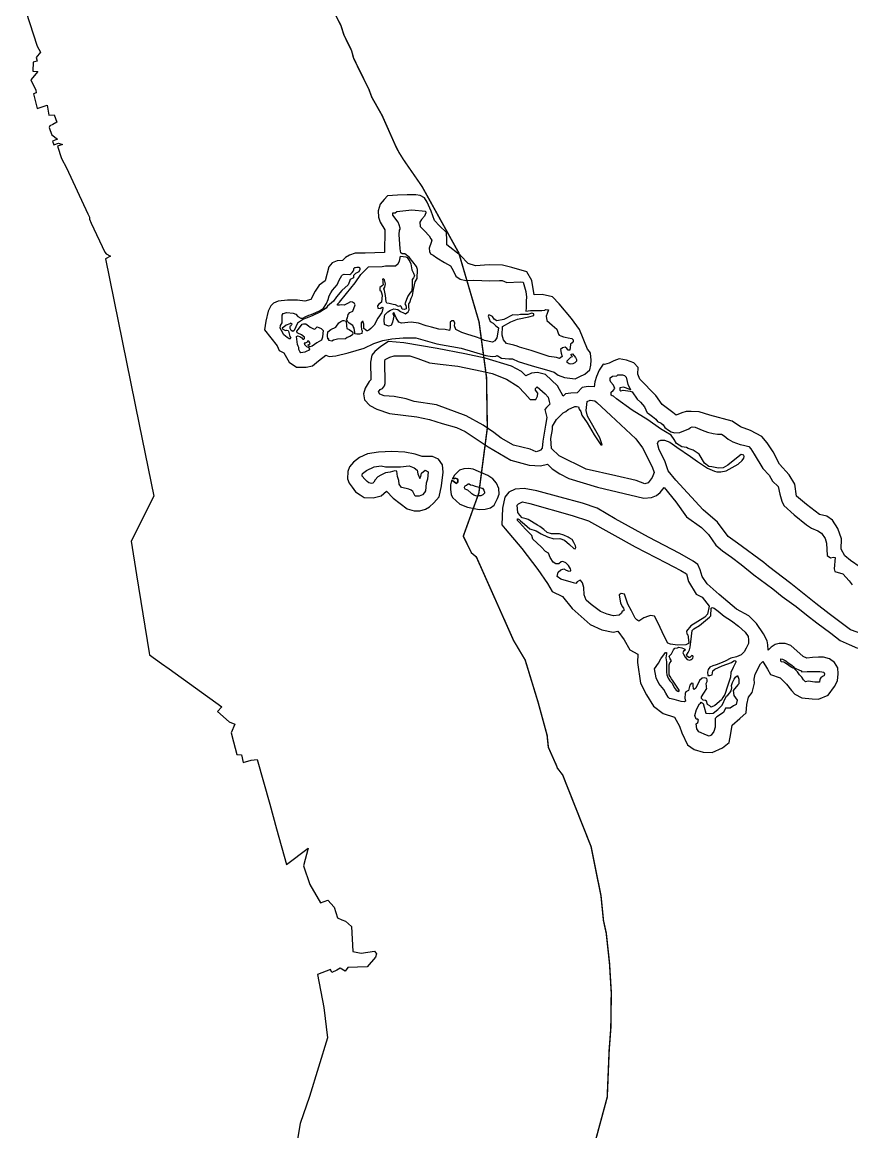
# Model space of a CAD drawing. Header units: metres. Extents: x 255476 to 378809, y 1739479 to 2227865.
# Drawn here: x 297004 to 299895, y 1971325 to 1975191 of the extents above; entities that cross this region are included whole.
import ezdxf

# ---------------------------------------------------------------- set-up
doc = ezdxf.new("R2010")
doc.units = ezdxf.units.M
doc.header["$MEASUREMENT"] = 0
for name, color, linetype in [('COASTLINE', 5, 'Continuous'), ('DISTRICT BOUNDRY', 86, 'Continuous'), ('MANGROOVE BUFFER ZONE', 120, 'Continuous')]:
    doc.layers.add(name, color=color, linetype=linetype)

msp = doc.modelspace()

# ---------------------------------------------------------------- linework, layer by layer
at = {"layer": 'COASTLINE', "color": 1, "flags": 128}
msp.add_lwpolyline([(298095.4, 1975217.3, 5, 5, 0), (298115.1, 1975178.4, 5, 5, 0), (298125.1, 1975146.5, 5, 5, 0), (298151.9, 1975091.8, 5, 5, 0), (298159, 1975065.1, 5, 5, 0), (298167.4, 1975048.1, 5, 5, 0), (298178, 1975026, 5, 5, 0), (298211.9, 1974957.7, 5, 5, 0), (298222.4, 1974929.4, 5, 5, 0), (298258.4, 1974865.7, 5, 5, 0), (298299.5, 1974773.1, 5, 5, 0), (298305.9, 1974758.6, 5, 5, 0), (298317, 1974737.2, 5, 5, 0), (298333.3, 1974711.2, 5, 5, 0), (298397.6, 1974618.2, 5, 5, 0), (298525.4, 1974387.3, 5, 5, 0), (298596, 1974146.9, 5, 5, 0), (298622.1, 1973953.5, 5, 5, 0), (298624.9, 1973777, 5, 5, 0), (298595.4, 1973550.7, 5, 5, 0), (298541.1, 1973400.1, 5, 5, 0), (298569.9, 1973341.7, 5, 5, 0), (298586.8, 1973327.7, 5, 5, 0), (298682, 1973114.1, 5, 5, 0), (298686.4, 1973105.2, 5, 5, 0), (298686.8, 1973103.3, 5, 5, 0), (298716.5, 1973036.6, 5, 5, 0), (298756.8, 1972968.9, 5, 5, 0), (298801.5, 1972822.8, 5, 5, 0), (298833.3, 1972706.3, 5, 5, 0), (298837.6, 1972664.7, 5, 5, 0), (298866.6, 1972599.6, 5, 5, 0), (298868.8, 1972592.6, 5, 5, 0), (298887.5, 1972568.3, 5, 5, 0), (298986.4, 1972318.9, 5, 5, 0), (299021.1, 1972146.9, 5, 5, 0), (299029.2, 1972066.2, 5, 5, 0), (299029.7, 1972061.1, 5, 5, 0), (299039.4, 1972017, 5, 5, 0), (299050.7, 1971912.6, 5, 5, 0), (299056.9, 1971810.8, 5, 5, 0), (299055.3, 1971686.1, 5, 5, 0), (299049.6, 1971610.7, 5, 5, 0), (299042.8, 1971445.8, 5, 5, 0), (299003.8, 1971301.7, 5, 5, 0)], format="xyseb", dxfattribs=at)
at = {"layer": 'DISTRICT BOUNDRY'}
msp.add_polyline3d([(297003.9, 1975269.6, 0), (297056.6, 1975107.5, 0), (297068.1, 1975086.3, 0), (297052.5, 1975067.7, 0), (297056.6, 1975054.6, 0), (297042.1, 1975052, 0), (297040.9, 1975020.9, 0), (297058.5, 1975018.7, 0), (297034.4, 1974990.7, 0), (297051.3, 1974953.7, 0), (297052.7, 1974945.3, 0), (297043.4, 1974941.1, 0), (297055.8, 1974890.3, 0), (297090.8, 1974901.7, 0), (297097.3, 1974866.8, 0), (297115.4, 1974868.2, 0), (297124.6, 1974842.7, 0), (297110.4, 1974835.1, 0), (297100.7, 1974829.6, 0), (297098.4, 1974824.1, 0), (297101.9, 1974813.4, 0), (297106.8, 1974798, 0), (297126.7, 1974783.1, 0), (297110, 1974776.4, 0), (297114.4, 1974763.8, 0), (297130.5, 1974769.5, 0), (297144.8, 1974764.9, 0), (297126.7, 1974758.9, 0), (297140.6, 1974715.8, 0), (297158.7, 1974683.1, 0), (297232.9, 1974523.7, 0), (297238.5, 1974512.1, 0), (297238.7, 1974504.8, 0), (297244.4, 1974490.6, 0), (297291.7, 1974389.2, 0), (297296.1, 1974383.5, 0), (297311.6, 1974375.9, 0), (297294.8, 1974366.2, 0), (297411.9, 1973789.5, 0), (297462.5, 1973540.1, 0), (297383.7, 1973382.5, 0), (297402.1, 1973265.4, 0), (297446.5, 1972993.9, 0), (297447.7, 1972986.6, 0), (297489.3, 1972956.7, 0), (297515.8, 1972937.7, 0), (297699.4, 1972805.7, 0), (297684.5, 1972789.1, 0), (297725.1, 1972753.6, 0), (297744.9, 1972744.9, 0), (297732.1, 1972715, 0), (297740.2, 1972683.3, 0), (297751.5, 1972639.2, 0), (297768.2, 1972638, 0), (297774.5, 1972611.5, 0), (297802.3, 1972620.1, 0), (297822.9, 1972622, 0), (297867.2, 1972467, 0), (297890.1, 1972380.8, 0), (297925.2, 1972256.9, 0), (298000.3, 1972312.8, 0), (297984.7, 1972251.9, 0), (298006.4, 1972186.7, 0), (298043.9, 1972122.9, 0), (298069.2, 1972131.9, 0), (298091.4, 1972107.3, 0), (298103.2, 1972071, 0), (298118.2, 1972063.4, 0), (298130.7, 1972059.1, 0), (298151.7, 1972040.5, 0), (298156.2, 1971952.8, 0), (298185.7, 1971948, 0), (298231.4, 1971953.9, 0), (298238.9, 1971944.7, 0), (298235.7, 1971933.5, 0), (298206.4, 1971899.7, 0), (298138.4, 1971897.9, 0), (298129.4, 1971884.5, 0), (298112.6, 1971894.8, 0), (298100.6, 1971888.1, 0), (298082.6, 1971880, 0), (298077.8, 1971890, 0), (298033.6, 1971873.6, 0), (298055.3, 1971758.4, 0), (298068, 1971652.6, 0), (298005.7, 1971448.1, 0), (297973, 1971354.4, 0), (297960, 1971278.6, 0)], dxfattribs=at)
at = {"layer": 'MANGROOVE BUFFER ZONE', "flags": 128}
for points in [[(298415.2, 1974564.5), (298406.3, 1974579.2), (298390.7, 1974587), (298375.3, 1974589.1), (298345.1, 1974589.4), (298312.2, 1974587.9), (298276.8, 1974586.1), (298265.5, 1974573.2), (298251.3, 1974556.4), (298244.5, 1974533.4), (298245.4, 1974512), (298251.7, 1974493.9), (298268.3, 1974467.6), (298267.1, 1974388.5), (298199.2, 1974385.8), (298164, 1974386.4), (298144.6, 1974379.5), (298130.4, 1974371.7), (298120.3, 1974360.7), (298101.9, 1974360.1), (298084.1, 1974352.6), (298072.8, 1974338.8), (298060.1, 1974289.6), (298038.7, 1974275.2), (298025.5, 1974253.9), (298010.2, 1974225.2), (297989.4, 1974219.3), (297963.3, 1974222.6), (297928.8, 1974222.2), (297895.8, 1974219.5), (297879.2, 1974212.4), (297869.9, 1974202.2), (297860.9, 1974184.6), (297853.3, 1974149.9), (297848.3, 1974119.3), (297892.3, 1974062.9), (297899.7, 1974047.7), (297915.7, 1974039.5), (297934.3, 1974007), (297960.4, 1973989.2), (297993, 1973989.2), (298015.7, 1973993.5), (298037, 1974010.9), (298062.5, 1974030.6), (298074, 1974026.2), (298096.7, 1974028.5), (298140.5, 1974039.2), (298196, 1974055.3), (298229.3, 1974071.5), (298260.5, 1974082.3), (298291.7, 1974088.3), (298331.7, 1974090.9), (298375.7, 1974091.6), (298449, 1974070.5), (298534, 1974054.7), (298620.1, 1974030), (298642, 1974025.8), (298654.1, 1974027.3), (298659.1, 1974029.6), (298674.1, 1974020.7), (298699.4, 1974018.3), (298712.1, 1974018.2), (298732.2, 1974008.4), (298781.2, 1973994.2), (298830.9, 1973979.7), (298858, 1973971.2), (298872.1, 1973961.1), (298894.2, 1973953), (298931.1, 1973948.9), (298947.2, 1973956.2), (298964.6, 1973964.8), (298981.8, 1973980), (298986, 1973996.2), (298987.1, 1974013.4), (298984.8, 1974037.9), (298980.6, 1974043.5), (298974.2, 1974051.8), (298946.4, 1974120.5), (298918.3, 1974158.6), (298875.5, 1974209.7), (298851.7, 1974234.1), (298815.6, 1974242.5), (298787.6, 1974241.5), (298779.9, 1974291.2), (298763, 1974320.7), (298710.9, 1974335.8), (298678, 1974344.5), (298631.3, 1974345.1), (298583.5, 1974341.6), (298557.9, 1974350.7), (298531.7, 1974378.3), (298483.9, 1974415), (298484.1, 1974431.1), (298482.6, 1974458.1), (298458.5, 1974481.6), (298440.6, 1974499.9), (298428.9, 1974532.2)], [(298295.8, 1974527), (298304.2, 1974527.2), (298309.9, 1974530.9), (298361.8, 1974537.3), (298408.9, 1974532.2), (298410.8, 1974526.4), (298406.4, 1974515.4), (298395.7, 1974503.5), (298389.2, 1974494.6), (298390.6, 1974478.7), (298405.9, 1974464.3), (298422.2, 1974446.1), (298428.6, 1974436.6), (298431.5, 1974431.9), (298429.3, 1974423.5), (298422.2, 1974403.7), (298423.6, 1974391.9), (298427.1, 1974383.5), (298436.1, 1974379.1), (298449, 1974369.6), (298475.4, 1974353.4), (298496, 1974342.1), (298505.4, 1974325.8), (298515.1, 1974306.5), (298530, 1974296.1), (298550.4, 1974290.7), (298578.3, 1974292), (298633.4, 1974289.9), (298667.1, 1974291.3), (298676.7, 1974290.7), (298692.9, 1974283.5), (298740.4, 1974286.4), (298749.7, 1974285.7), (298759.2, 1974252.8), (298761.2, 1974233.1), (298760.3, 1974219.8), (298760.3, 1974195.3), (298759.6, 1974184.4), (298774.9, 1974186.1), (298814.7, 1974186.6), (298824.8, 1974187.6), (298828, 1974190.4), (298834.1, 1974188.4), (298838.3, 1974188.9), (298833.7, 1974176.5), (298830.3, 1974166.2), (298832.8, 1974151.5), (298850.5, 1974135.2), (298866.6, 1974121.7), (298872.5, 1974104.6), (298875.3, 1974100.5), (298880.7, 1974098.6), (298889.9, 1974094.6), (298896.5, 1974093.2), (298906.6, 1974091.1), (298919, 1974089.1), (298921, 1974087.9), (298924.6, 1974084.1), (298923.5, 1974078), (298920.6, 1974074.4), (298914.8, 1974069.4), (298915.3, 1974068), (298912.3, 1974048.1), (298906.2, 1974048.4), (298902.1, 1974054.4), (298896, 1974058.9), (298887.2, 1974055.9), (298880.3, 1974050.9), (298881.8, 1974037.6), (298886.3, 1974026.2), (298876, 1974018.7), (298866.5, 1974022.3), (298840.3, 1974026.2), (298778, 1974047.3), (298737.6, 1974059.2), (298728.5, 1974061.7), (298716.9, 1974066.1), (298692, 1974071.4), (298681.4, 1974083.9), (298676.3, 1974100.9), (298677.6, 1974130.7), (298707, 1974147.6), (298730.3, 1974156.7), (298769.4, 1974164.1), (298787, 1974168.9), (298786.9, 1974174.5), (298780.4, 1974177.2), (298766.1, 1974172.7), (298753.7, 1974172.5), (298740.8, 1974172.5), (298730.1, 1974170.3), (298713.9, 1974171), (298682, 1974154.6), (298657.9, 1974150.4), (298648.2, 1974156.4), (298643, 1974165.4), (298634.2, 1974169.7), (298629.8, 1974171.7), (298628.1, 1974167.3), (298631.2, 1974157.3), (298634.9, 1974148), (298645.4, 1974142.3), (298654.2, 1974133.6), (298663.6, 1974126.6), (298662.1, 1974111.4), (298657.8, 1974090.9), (298651.6, 1974080.9), (298642.6, 1974076.4), (298614.8, 1974081.9), (298603.5, 1974088), (298584.2, 1974094.7), (298557.3, 1974103), (298536.1, 1974109.9), (298515.4, 1974120.2), (298510.9, 1974133.6), (298511.7, 1974142.5), (298508.5, 1974150.4), (298501.7, 1974150.2), (298495.2, 1974145.4), (298495.4, 1974127.7), (298493.1, 1974117.1), (298477.5, 1974120.1), (298455.8, 1974121.7), (298430.6, 1974128.3), (298411.4, 1974132.9), (298384.6, 1974142.1), (298359.3, 1974146.4), (298326, 1974141.8), (298316.7, 1974145.6), (298307, 1974161.1), (298299.3, 1974179.4), (298295.3, 1974176), (298299.1, 1974166.6), (298294.4, 1974145.9), (298289.9, 1974134.6), (298280.2, 1974131.9), (298266.5, 1974138.3), (298265.4, 1974152.4), (298266.1, 1974166), (298267.4, 1974171.6), (298270.6, 1974173.7), (298278.1, 1974182.4), (298287.4, 1974187.4), (298299.5, 1974191.9), (298312.8, 1974190), (298322.4, 1974182.9), (298333.2, 1974178.4), (298339.8, 1974175.1), (298348.6, 1974182), (298352.7, 1974189.1), (298350.8, 1974200.8), (298351.5, 1974209.3), (298354.9, 1974214.9), (298359.3, 1974229.2), (298364.4, 1974238.9), (298368.2, 1974259.9), (298374, 1974286.9), (298380.4, 1974297.6), (298381.1, 1974328.8), (298378, 1974339.9), (298352.2, 1974372.6), (298337.4, 1974383.6), (298328.7, 1974384.3), (298323.8, 1974387.8), (298321.7, 1974401.6), (298317.5, 1974451.6), (298318.8, 1974466.6), (298321, 1974470.1), (298321.2, 1974473.8), (298318, 1974484.8), (298314.5, 1974494.6), (298295.2, 1974519.2)], [(298322.7, 1974376.3), (298340.8, 1974374), (298345.1, 1974371), (298355, 1974357.6), (298358.7, 1974348.9), (298361.5, 1974328.5), (298367.8, 1974316.4), (298370.6, 1974307.2), (298367.7, 1974300.4), (298363.1, 1974294.1), (298363.2, 1974272.9), (298361.7, 1974255.6), (298355.4, 1974246.5), (298347.6, 1974236.5), (298337.2, 1974210.2), (298340.8, 1974204.4), (298342.5, 1974197.8), (298341.9, 1974192.8), (298336.8, 1974189.7), (298328.5, 1974190.7), (298326.5, 1974195.2), (298324.2, 1974200), (298322.9, 1974202.4), (298315.9, 1974200.8), (298304.8, 1974206.3), (298297.1, 1974207.1), (298283.3, 1974210.7), (298274.5, 1974211.9), (298272.3, 1974217.2), (298270.5, 1974239.3), (298266.6, 1974255.7), (298263.7, 1974261.5), (298268.3, 1974268.2), (298270.1, 1974279.9), (298267.7, 1974289.1), (298266.3, 1974292.9), (298263.1, 1974296.9), (298259.9, 1974295.9), (298260.4, 1974289.3), (298261.2, 1974283.9), (298262.1, 1974275.4), (298259.3, 1974273.8), (298249.8, 1974267.2), (298250.8, 1974256.2), (298253.5, 1974255.6), (298255.9, 1974248.1), (298258.1, 1974239.7), (298256.1, 1974215.9), (298246.5, 1974208.6), (298242.7, 1974202.7), (298243.4, 1974194.4), (298252.5, 1974193.2), (298255.2, 1974195.2), (298257.4, 1974198.2), (298260.9, 1974197.5), (298260.9, 1974191.9), (298256.8, 1974179.7), (298243.8, 1974159.6), (298230.3, 1974134.9), (298218.4, 1974123.7), (298212, 1974118.4), (298207.5, 1974116.1), (298204.9, 1974116.1), (298200.3, 1974119.2), (298194.9, 1974124.3), (298194.1, 1974138.5), (298192.6, 1974146.3), (298192.4, 1974148.2), (298191.7, 1974148.6), (298188.9, 1974147.7), (298185.6, 1974143.6), (298185.6, 1974131.6), (298186.1, 1974120.2), (298188.7, 1974115.6), (298187.4, 1974106.8), (298180, 1974104.6), (298169.8, 1974103.7), (298163.1, 1974105.7), (298162.9, 1974109.4), (298160.3, 1974125.2), (298156.9, 1974131.1), (298156, 1974134), (298143.2, 1974142.1), (298138.6, 1974147.5), (298134.5, 1974155.6), (298135.4, 1974157), (298137.1, 1974161.3), (298139.7, 1974172.5), (298145.9, 1974180.1), (298156.6, 1974184.6), (298164.5, 1974206.2), (298162.1, 1974210.7), (298154.7, 1974215.3), (298148.3, 1974216.2), (298137.5, 1974210.4), (298126, 1974204.6), (298118.4, 1974206.8), (298109.5, 1974205.6), (298103.2, 1974205.1), (298102.8, 1974209), (298109.5, 1974215), (298133.6, 1974246.2), (298164.1, 1974282.6), (298184.4, 1974311.5), (298211.2, 1974338.7), (298258.8, 1974339.4), (298270, 1974342.7), (298305.2, 1974341.6), (298314.4, 1974350.7), (298319.1, 1974358.6)], [(298179.8, 1974336), (298180.8, 1974333), (298180.8, 1974328.9), (298176.9, 1974321.2), (298165.6, 1974315.6), (298158.2, 1974309), (298158.6, 1974300.4), (298146.8, 1974294.6), (298144.5, 1974288.1), (298140.1, 1974275.8), (298117.8, 1974256.5), (298099.4, 1974233.7), (298089, 1974219.3), (298068.4, 1974201.4), (298063.8, 1974194.9), (298041.3, 1974180.2), (298014.6, 1974167.9), (298002.5, 1974163.1), (297984.5, 1974155.8), (297963.8, 1974142.5), (297951.9, 1974116.6), (297947.3, 1974113.8), (297941.8, 1974116.9), (297937.3, 1974124.1), (297938.1, 1974131.2), (297939.2, 1974133.2), (297941, 1974134.8), (297942.9, 1974136.5), (297945, 1974138.4), (297943.1, 1974140.4), (297939.5, 1974142), (297936.1, 1974139.6), (297924.4, 1974135.8), (297916.9, 1974129.6), (297911.4, 1974126.2), (297910.5, 1974125), (297911, 1974123.7), (297911.5, 1974123), (297912.3, 1974121.9), (297919, 1974117.5), (297922.7, 1974116.7), (297926.5, 1974117.9), (297931.2, 1974117.4), (297932.1, 1974114.8), (297936.9, 1974095.6), (297939.7, 1974090.3), (297937.3, 1974087.7), (297933.8, 1974088), (297926.8, 1974092.9), (297915.5, 1974101.8), (297907.9, 1974116.8), (297902.8, 1974125.3), (297904.2, 1974134.6), (297909.4, 1974143.8), (297909.9, 1974170.6), (297913.5, 1974176.1), (297926.3, 1974179.1), (297947.7, 1974177.4), (297957.8, 1974173.8), (297965.1, 1974165.1), (297974.7, 1974159.7), (297981.8, 1974160.3), (297990.4, 1974164), (298002.4, 1974170.3), (298010.5, 1974172.8), (298027.4, 1974179.1), (298041.8, 1974186), (298046.5, 1974189.9), (298053.9, 1974195), (298064.9, 1974211.2), (298069.7, 1974225.1), (298074.3, 1974238.1), (298079, 1974247.9), (298085.6, 1974257.8), (298101.3, 1974275.9), (298108.9, 1974291.9), (298113.1, 1974300.4), (298117.3, 1974308.6), (298120, 1974310.8), (298125.9, 1974313.2), (298146.1, 1974311.9), (298148.7, 1974314.5), (298152.3, 1974318), (298153.7, 1974319.4), (298158.8, 1974324.8), (298159.7, 1974328.1), (298159.6, 1974332.5), (298161.5, 1974334.8), (298163.6, 1974336.3), (298165.6, 1974336.7), (298170.4, 1974337.1), (298176.6, 1974337.1)], [(298133.4, 1974149.8), (298133.9, 1974133.4), (298135, 1974123.3), (298143.9, 1974120.2), (298155.3, 1974111.9), (298156.4, 1974108.3), (298155.1, 1974101.4), (298145.5, 1974095.7), (298136.7, 1974092), (298130.6, 1974087.5), (298102.6, 1974087.1), (298088.3, 1974083), (298082.5, 1974079.2), (298073, 1974082), (298073, 1974087.8), (298068.6, 1974086.9), (298067.9, 1974099.3), (298068.9, 1974111.7), (298080, 1974119.8), (298097.2, 1974128.9), (298107.4, 1974143.2), (298114.8, 1974148.4), (298121.2, 1974151.7), (298125.3, 1974152.2)], [(298046.4, 1974123.4), (298052.3, 1974116.5), (298052.2, 1974106.9), (298050.1, 1974093.4), (298046.9, 1974082.9), (298030.6, 1974073.9), (298014.1, 1974062.6), (298006.1, 1974060.5), (298002.2, 1974063.5), (298000.9, 1974066.5), (298007.2, 1974070.6), (298006.7, 1974074), (298003, 1974079.7), (297999.4, 1974081.1), (297996.7, 1974076.6), (297992.8, 1974073.7), (297991.1, 1974073.1), (297986.9, 1974073), (297987.3, 1974068.6), (297995, 1974061.6), (298003.1, 1974057.3), (298005.1, 1974051.9), (298001.3, 1974047.6), (297996.1, 1974045.4), (297988.6, 1974041.8), (297981.8, 1974039.9), (297975.5, 1974039.5), (297971.3, 1974043.1), (297967.7, 1974050.2), (297967.7, 1974058.1), (297966.1, 1974062.6), (297963.7, 1974068.3), (297962.2, 1974076.9), (297960, 1974095.8), (297962.9, 1974097.8), (297971.6, 1974096.2), (297978.3, 1974091.4), (297981.9, 1974086.6), (297985.6, 1974086.1), (297987.5, 1974088.6), (297987.7, 1974093.1), (297976.8, 1974102), (297964.9, 1974107.2), (297962.5, 1974108.7), (297961.3, 1974114.9), (297966.5, 1974121.2), (297980.1, 1974138.8), (297984.1, 1974140.2), (297992.3, 1974140.6), (298002.1, 1974133.6), (298007.7, 1974129), (298019, 1974123), (298023.8, 1974121.6), (298025.6, 1974124.3), (298032.3, 1974129.1), (298038.1, 1974127.6)], [(298917, 1974034.6), (298921.5, 1974035.5), (298927.8, 1974028.9), (298932.7, 1974022.5), (298936.1, 1974015.5), (298935.8, 1974009.8), (298933.5, 1974007.7), (298929.5, 1974004.1), (298923.3, 1974000.7), (298915.2, 1974000), (298910.4, 1974000.3), (298903.3, 1974005.2), (298903.5, 1974011.2), (298907.5, 1974015.8), (298916.5, 1974023.4), (298921.5, 1974026.7), (298917.4, 1974030.9)], [(298816.3, 1973706.4), (298810.3, 1973700.2), (298805.3, 1973697.6), (298795.4, 1973694.4), (298774.2, 1973703.2), (298716.7, 1973717.3), (298672.7, 1973741.4), (298647.6, 1973761.5), (298610.4, 1973787.5), (298550.6, 1973820), (298448.3, 1973857.3), (298370, 1973869.3), (298342, 1973879.2), (298300.4, 1973886.7), (298265.5, 1973888.7), (298250.5, 1973895.4), (298246, 1973903.2), (298251, 1973910.9), (298259.8, 1973914.7), (298266, 1973923.7), (298268.5, 1973931.9), (298268.3, 1974010.2), (298268.9, 1974015.8), (298284.6, 1974023.8), (298300.3, 1974028), (298355.2, 1974028.8), (298382.8, 1974019.3), (298423, 1974004.7), (298460, 1973999.8), (298521.8, 1973992.1), (298606.2, 1973974.8), (298641.9, 1973966.8), (298691.3, 1973947.4), (298732.9, 1973922.3), (298755.5, 1973897.3), (298774, 1973876.9), (298794.2, 1973876.3), (298799.9, 1973887.6), (298800.9, 1973898.2), (298792.3, 1973909), (298793.1, 1973914.8), (298799.1, 1973920), (298826.6, 1973895.9), (298836.5, 1973884.7), (298840.2, 1973869.4), (298842.7, 1973860.2), (298831.7, 1973848.7), (298825.6, 1973841.8), (298832.2, 1973814.3), (298827.3, 1973786.5), (298818.6, 1973731.8)], [(299199.1, 1973604.4), (299186, 1973586.5), (299173.3, 1973582.2), (299143.4, 1973593.9), (299072.5, 1973610.5), (298969.2, 1973633.6), (298875.4, 1973680.2), (298848.6, 1973705.7), (298845.8, 1973740.8), (298851.5, 1973771.7), (298852.5, 1973783.8), (298866.5, 1973806.6), (298889.6, 1973830.1), (298898.4, 1973834.3), (298906.6, 1973841.2), (298929.8, 1973852.4), (298935.8, 1973852.5), (298942.1, 1973850.5), (298945, 1973843), (298950.5, 1973834.5), (298954.2, 1973821.6), (298972.5, 1973794.8), (298997.5, 1973753.6), (299020.4, 1973718.6), (299025.2, 1973718.2), (299016.9, 1973742.3), (298974, 1973817.8), (298969.7, 1973837.8), (298973.2, 1973869.6), (298983.4, 1973874.6), (298999.7, 1973871.7), (299006.7, 1973866.3), (299055, 1973820.9), (299143, 1973739.3), (299165.9, 1973708.1), (299199.9, 1973641.3), (299206.9, 1973622.1)], [(298471.1, 1973623.2), (298469.2, 1973649.2), (298455, 1973668.9), (298433.4, 1973677.3), (298415.8, 1973677.8), (298397.9, 1973678), (298373.7, 1973686.4), (298337.7, 1973693.3), (298292.5, 1973695.1), (298245.4, 1973692.7), (298207, 1973686.9), (298179.2, 1973673.9), (298158.9, 1973657.6), (298144.1, 1973641.9), (298138.8, 1973625.9), (298137.9, 1973599.5), (298143.3, 1973584.4), (298154.3, 1973571.1), (298165.5, 1973554.9), (298181.7, 1973544.1), (298195.3, 1973534.5), (298226.6, 1973533.8), (298254.4, 1973541.1), (298273.4, 1973557.1), (298296.9, 1973532.6), (298345.4, 1973495.9), (298369.7, 1973488.3), (298389.5, 1973488.5), (298409.3, 1973494.2), (298423.6, 1973502.8), (298438.4, 1973516.8), (298456.6, 1973537.3), (298464.8, 1973575.8)], [(298416.2, 1973599.3), (298411.9, 1973585.3), (298409.8, 1973558.2), (298405.5, 1973552.8), (298399, 1973544.6), (298393.1, 1973542.2), (298387.9, 1973540.2), (298377.4, 1973540.2), (298373.6, 1973540.2), (298368.6, 1973549.2), (298365.7, 1973555.6), (298359.5, 1973560.8), (298351.3, 1973563.6), (298342.4, 1973566.5), (298326.3, 1973570.3), (298317.7, 1973581.2), (298316.1, 1973593.7), (298312.4, 1973608.4), (298309.3, 1973626.5), (298302.5, 1973628.4), (298286.8, 1973622.7), (298270.4, 1973620.7), (298253.8, 1973612.8), (298243.3, 1973607.1), (298233.6, 1973596.3), (298228.9, 1973588.8), (298226.1, 1973584.8), (298220.8, 1973584), (298212.3, 1973586.6), (298206.2, 1973591.2), (298197.5, 1973598.9), (298188.4, 1973609.3), (298188.4, 1973612.7), (298189.8, 1973618.6), (298204.4, 1973629.3), (298230.8, 1973642.1), (298254.5, 1973645.1), (298269.8, 1973641.5), (298322.8, 1973641.5), (298352.3, 1973645.1), (298370.1, 1973638.2), (298380.1, 1973630.3), (298383.3, 1973617.1), (298388.2, 1973603.7), (298390, 1973601.5), (298392.8, 1973608.4), (298395.9, 1973619.2), (298408.3, 1973629.9), (298419.2, 1973624.8)], [(298664.8, 1973566.4), (298656.4, 1973585.5), (298644.4, 1973600.4), (298626.9, 1973612.1), (298594, 1973625.2), (298576, 1973633.2), (298559.1, 1973636), (298542.7, 1973635), (298528, 1973630.2), (298509.5, 1973611.3), (298504.3, 1973601.3), (298511.5, 1973601.4), (298514.5, 1973602), (298519.5, 1973600.2), (298522.4, 1973596.4), (298522.6, 1973593.2), (298521.8, 1973589.4), (298519.8, 1973586), (298517.2, 1973584.1), (298501.4, 1973595.7), (298499.9, 1973592.9), (298496.5, 1973578.6), (298496.7, 1973562.9), (298498.6, 1973545.9), (298503.8, 1973534.5), (298528.8, 1973512.1), (298555.6, 1973500.9), (298596, 1973493.3), (298617.6, 1973493.8), (298635.9, 1973498.6), (298649, 1973507.9), (298660.3, 1973531.2), (298665.8, 1973547.1)], [(298545.6, 1973570.6), (298547.4, 1973575.7), (298551.8, 1973577.8), (298557.6, 1973582.9), (298561.6, 1973582.9), (298566, 1973579.5), (298573.6, 1973577.7), (298582.4, 1973574.6), (298591.8, 1973572), (298605.7, 1973568), (298608.5, 1973567), (298610.3, 1973563.8), (298612.5, 1973560.4), (298614.2, 1973556.7), (298615, 1973553.4), (298615.4, 1973550.4), (298609.2, 1973544.4), (298602.4, 1973541.2), (298594, 1973540.8), (298590.3, 1973539.5), (298584.6, 1973540.9), (298578.3, 1973543.2), (298570.4, 1973548.1), (298567, 1973551), (298557.3, 1973560.4), (298553.4, 1973562.2), (298548.2, 1973564.2), (298544.9, 1973568.3)], [(298548.2, 1973564.2), (298544.9, 1973568.3), (298545.6, 1973570.6), (298547.4, 1973575.7), (298551.8, 1973577.8), (298557.6, 1973582.9), (298561.6, 1973582.9), (298566, 1973579.5), (298573.6, 1973577.7), (298582.4, 1973574.6), (298591.8, 1973572), (298605.7, 1973568), (298608.5, 1973567), (298610.3, 1973563.8), (298612.5, 1973560.4), (298614.2, 1973556.7), (298615, 1973553.4), (298615.4, 1973550.4), (298609.2, 1973544.4), (298602.4, 1973541.2), (298594, 1973540.8), (298590.3, 1973539.5), (298584.6, 1973540.9), (298578.3, 1973543.2), (298570.4, 1973548.1), (298567, 1973551), (298557.3, 1973560.4), (298553.4, 1973562.2)], [(299602.8, 1973022.1), (299599.9, 1973035.8), (299587.8, 1973059.6), (299563, 1973096), (299536.4, 1973122.3), (299493.7, 1973146.2), (299432.6, 1973197.1), (299391.1, 1973233.7), (299373.4, 1973260.3), (299367, 1973283.1), (299359, 1973302), (299341.9, 1973313.1), (299296.2, 1973340.1), (299186.4, 1973396.9), (299070.1, 1973460.3), (299008.1, 1973497.9), (298957.1, 1973514.7), (298878.2, 1973536.2), (298797.8, 1973558.3), (298753.3, 1973566), (298722.1, 1973564.3), (298699.3, 1973553.8), (298685.7, 1973536.5), (298678.1, 1973497.5), (298675.5, 1973440.2), (298687.1, 1973426.3), (298745.5, 1973356.9), (298801, 1973283.9), (298834.6, 1973235.3), (298850.7, 1973207.9), (298886.4, 1973190.5), (298920.1, 1973147.9), (298983.8, 1973093), (299023.7, 1973074.4), (299063.8, 1973066), (299080, 1973069.8), (299101.7, 1973039.4), (299122.1, 1973003.8), (299149, 1972989.4), (299148.2, 1972959.6), (299158.3, 1972888), (299180, 1972847.6), (299204.5, 1972807.7), (299237.6, 1972782.6), (299277.6, 1972770.1), (299295.2, 1972738.8), (299302.3, 1972715.2), (299322.7, 1972673), (299346.3, 1972656.5), (299376.8, 1972648.3), (299408.7, 1972647), (299444.4, 1972662.9), (299467.6, 1972681.6), (299473.5, 1972712.4), (299478.3, 1972741.8), (299504.7, 1972765.6), (299526.6, 1972784.4), (299529.1, 1972813.8), (299535.6, 1972839.7), (299547.9, 1972855.6), (299556.3, 1972887.7), (299554.4, 1972901.8), (299558.6, 1972919.8), (299577.1, 1972955.8), (299585.2, 1972963.7), (299601, 1972937.4), (299611.5, 1972918.7), (299644.9, 1972906.8), (299667.9, 1972884.2), (299684.6, 1972862.1), (299696.5, 1972849.9), (299721.4, 1972837.3), (299756.6, 1972833.2), (299778.7, 1972832.9), (299812.6, 1972846.1), (299834.3, 1972876), (299845.1, 1972896.7), (299847.5, 1972920.7), (299846.2, 1972942), (299835.4, 1972959.8), (299817.8, 1972973), (299796, 1972979.1), (299778.5, 1972979.3), (299758.4, 1972977), (299738.6, 1972975.5), (299725.5, 1972981.1), (299683, 1973018.9), (299663.1, 1973026.2), (299641.6, 1973026), (299628, 1973022.4), (299613.8, 1973013.6), (299603.9, 1973003.3)], [(299391.8, 1973129.1), (299383.4, 1973118.2), (299334.2, 1973088.2), (299319.5, 1973069.3), (299320.4, 1973059.8), (299323.5, 1973056.8), (299327.3, 1973030.2), (299325.7, 1973026.1), (299316.7, 1973021.6), (299288, 1973020.9), (299263.1, 1973024.1), (299253.6, 1973027), (299242.2, 1973049.7), (299219.1, 1973099.4), (299207.6, 1973121.6), (299193.8, 1973124.1), (299186.3, 1973121.9), (299170.1, 1973116.1), (299160, 1973108.5), (299152.4, 1973103.9), (299145.7, 1973108.6), (299140.3, 1973115.1), (299127, 1973139.7), (299114.7, 1973163.4), (299102.4, 1973197.7), (299091.2, 1973200.1), (299084.7, 1973196.4), (299085.4, 1973187.6), (299089.1, 1973167.8), (299094.3, 1973155.5), (299099.2, 1973149.4), (299100.3, 1973144.3), (299100.3, 1973140.1), (299095, 1973138.7), (299092.4, 1973131.9), (299084.4, 1973125.1), (299064.5, 1973122.8), (299042.4, 1973128.6), (299019, 1973138.2), (298986.5, 1973161.7), (298969, 1973177.8), (298962.5, 1973195.5), (298961, 1973221.7), (298956.6, 1973237.8), (298949.9, 1973246.8), (298946.5, 1973246), (298937.8, 1973241.6), (298933.1, 1973235.2), (298916.8, 1973240.2), (298880.7, 1973249.9), (298868.3, 1973259.3), (298872.3, 1973275), (298881.2, 1973283), (298891.3, 1973285.9), (298900.1, 1973282.3), (298909.2, 1973277.9), (298915.4, 1973279), (298916.1, 1973281.9), (298915.1, 1973286.4), (298908.2, 1973298.5), (298898.9, 1973307.6), (298887.8, 1973312), (298882.6, 1973311.1), (298873.7, 1973304.4), (298863.3, 1973303.9), (298854, 1973309.7), (298843.8, 1973325.8), (298838.5, 1973340.9), (298828, 1973347), (298812.6, 1973363.3), (298783.9, 1973389.5), (298779.6, 1973402.6), (298758, 1973424.2), (298748, 1973436.8), (298736.8, 1973448), (298730, 1973455.3), (298730.5, 1973460.5), (298731.8, 1973460.7), (298735.8, 1973458.8), (298740.9, 1973454.1), (298754.1, 1973442.6), (298772.7, 1973425.5), (298795.7, 1973418.3), (298812.8, 1973408.4), (298834.8, 1973397.6), (298857, 1973391.4), (298877.7, 1973391.7), (298894.3, 1973386.7), (298910.9, 1973371.2), (298926.2, 1973356.8), (298931.5, 1973355.6), (298933.8, 1973360.8), (298932.4, 1973366.4), (298926.2, 1973378.2), (298920.4, 1973389.2), (298910.1, 1973394.1), (298906.6, 1973396.7), (298892, 1973404.3), (298876.7, 1973407.9), (298849.1, 1973408.2), (298833.6, 1973413), (298821.7, 1973423.7), (298808.3, 1973434), (298800.1, 1973439.1), (298767.5, 1973458.5), (298760.3, 1973460.3), (298746.1, 1973464), (298738.2, 1973473.1), (298731, 1973482.9), (298729.1, 1973508.2), (298734, 1973512.4), (298747.4, 1973519.8), (298773.5, 1973513.6), (298921.1, 1973471.9), (298977.3, 1973453.2), (299140.4, 1973363.4), (299248.7, 1973307.3), (299272.7, 1973294.6), (299299.5, 1973280.1), (299318.9, 1973268.7), (299326.3, 1973242.1), (299352.2, 1973198.7), (299373.7, 1973187.2), (299397.7, 1973156.2)], [(299527.4, 1973009.7), (299520.3, 1972997), (299510, 1972987.2), (299493.1, 1972979.7), (299473.3, 1972974.9), (299454.3, 1972965.3), (299437.1, 1972957.8), (299422.1, 1972952), (299410.6, 1972948.6), (299400.3, 1972944.2), (299394.6, 1972935.6), (299392.1, 1972926.3), (299393.9, 1972914.3), (299399.8, 1972914.7), (299408.2, 1972917), (299411.3, 1972931.5), (299417.7, 1972936.9), (299443.5, 1972948.2), (299476.4, 1972960.2), (299483.7, 1972965.5), (299487.3, 1972967.4), (299491.2, 1972965), (299491.2, 1972961.1), (299481.4, 1972942.7), (299474.1, 1972925.4), (299472.5, 1972908.9), (299461.5, 1972877.7), (299452.9, 1972848.5), (299445.8, 1972838.3), (299440.7, 1972830.4), (299417.3, 1972810.1), (299405.1, 1972804.2), (299402.6, 1972806.5), (299400.1, 1972809.7), (299392.8, 1972813.9), (299389, 1972824.9), (299384.9, 1972828.1), (299376.8, 1972828.8), (299371.2, 1972834.7), (299371.3, 1972836.5), (299371.7, 1972840.7), (299378.9, 1972852.9), (299389.7, 1972869.5), (299389.2, 1972874.3), (299388.4, 1972877.3), (299387.2, 1972887.2), (299390.8, 1972893.9), (299391.2, 1972900.3), (299389.5, 1972904.1), (299381.7, 1972907.3), (299373.8, 1972905), (299364.9, 1972897.6), (299351.7, 1972870.5), (299345.3, 1972865.6), (299343, 1972868.1), (299342.4, 1972880.5), (299342.1, 1972887.1), (299336.3, 1972888.5), (299330.4, 1972881.3), (299326, 1972863.1), (299316.9, 1972857.8), (299314.8, 1972851.9), (299313.4, 1972835.6), (299315.4, 1972825.9), (299312.6, 1972822.8), (299300.4, 1972824.8), (299276.1, 1972831), (299260.1, 1972834.9), (299255.3, 1972839.1), (299246.8, 1972853.7), (299239.8, 1972866), (299222.1, 1972886.8), (299213.7, 1972906.5), (299207.6, 1972937.7), (299221.5, 1972958.1), (299229.3, 1972973.3), (299246.4, 1972994.9), (299248.9, 1972994.5), (299249.8, 1972990.5), (299247, 1972976.9), (299249.1, 1972962.9), (299248.9, 1972926.8), (299250.5, 1972917.1), (299254.7, 1972905.6), (299261.4, 1972896.2), (299269.1, 1972887.6), (299276.5, 1972873.3), (299282.7, 1972863.9), (299289.4, 1972860.1), (299291.7, 1972859.2), (299293.5, 1972860.2), (299293.4, 1972864.2), (299286.8, 1972874.3), (299272.2, 1972894.8), (299267.1, 1972902.8), (299261.9, 1972910.9), (299258.8, 1972917.5), (299258.5, 1972951.8), (299260.5, 1972959.5), (299266.5, 1972965.7), (299262.5, 1972972.4), (299259.2, 1972982.2), (299266.8, 1972990.7), (299273.4, 1973004.4), (299278.4, 1973009.7), (299287.1, 1973010.8), (299292.1, 1973013.3), (299302.4, 1973011.3), (299308.5, 1973008.6), (299313.4, 1973007.1), (299314, 1973003.2), (299309.1, 1972999.3), (299305.7, 1972994.1), (299308.3, 1972989.2), (299314.1, 1972979), (299321.4, 1972970.4), (299330.6, 1972968.8), (299335.5, 1972970.3), (299338.7, 1972973), (299341.2, 1972975.5), (299342.5, 1972979.8), (299340.9, 1972983.3), (299338.2, 1972985), (299335.9, 1972983.1), (299334, 1972980.9), (299330.3, 1972978), (299327, 1972977.7), (299322.7, 1972981.2), (299319.5, 1972985.5), (299324.5, 1972995.1), (299329.8, 1973004.5), (299331.5, 1973014), (299336.4, 1973051.9), (299339.3, 1973071.5), (299344.2, 1973077.8), (299364.6, 1973089.1), (299399.5, 1973118.1), (299403.5, 1973123.1), (299405.4, 1973149.2), (299408.7, 1973152.1), (299415.2, 1973149.9), (299429.8, 1973138.9), (299449.8, 1973121.1), (299475.9, 1973104.8), (299500.8, 1973086.4), (299523.1, 1973065.9), (299534.2, 1973050.5), (299535.3, 1973039), (299535, 1973026.9)], [(299648.2, 1972972.8), (299653.2, 1972972.1), (299665.6, 1972965.6), (299673.3, 1972959.2), (299685.6, 1972950.6), (299694.4, 1972943.7), (299695.1, 1972940.8), (299692.8, 1972938.9), (299684.1, 1972943.6), (299667.5, 1972955), (299658.8, 1972960.8), (299648.9, 1972962.6), (299647.3, 1972968.7), (299647.5, 1972970.1)], [(299496.7, 1972915), (299501.9, 1972902.4), (299501.6, 1972885.7), (299497.7, 1972882), (299482, 1972862.6), (299484.2, 1972845.5), (299495.4, 1972829.2), (299491.9, 1972813.4), (299482.9, 1972809.5), (299471.2, 1972801.1), (299455.2, 1972800.9), (299447.5, 1972785.8), (299425.2, 1972770.9), (299418.6, 1972764.9), (299419.1, 1972734.7), (299414.5, 1972720.1), (299405.5, 1972707.3), (299397.7, 1972703.5), (299388.8, 1972706.6), (299361.5, 1972719), (299354.8, 1972728.5), (299353.2, 1972746.6), (299358, 1972751.1), (299361.4, 1972759.4), (299358, 1972763.3), (299353.2, 1972762.6), (299348, 1972775.3), (299353.5, 1972796.8), (299364, 1972815.8), (299367.6, 1972818.4), (299370.6, 1972821.5), (299377.4, 1972817.3), (299380.3, 1972804.1), (299386.1, 1972783.1), (299400.9, 1972782.1), (299411.7, 1972783.1), (299427.8, 1972796.4), (299441.8, 1972809.9), (299446.9, 1972817.9), (299452.8, 1972832.1), (299458.3, 1972842.5), (299463.3, 1972846.4), (299470.1, 1972855), (299474.2, 1972861.8), (299477, 1972871.8), (299475.3, 1972879.6), (299479.5, 1972889.9), (299484.8, 1972901.5), (299490.3, 1972909.1)], [(299697.4, 1972940.4), (299700.6, 1972939.6), (299710.6, 1972934.6), (299718.2, 1972931.4), (299721.5, 1972927.9), (299739.8, 1972928.3), (299784, 1972928.3), (299797.8, 1972926.5), (299799.4, 1972921.2), (299799.3, 1972914.9), (299797.8, 1972913.5), (299793.1, 1972911.5), (299787.7, 1972907.2), (299783.4, 1972902.2), (299783.1, 1972891.3), (299766.3, 1972891.9), (299742.5, 1972894.6), (299738.3, 1972893.8), (299733.3, 1972892.9), (299731.1, 1972894.9), (299726.4, 1972899.7), (299720.9, 1972909.5), (299713.3, 1972916.9), (299705.4, 1972928.1), (299696.5, 1972937.2)]]:
    msp.add_lwpolyline(points, close=True, dxfattribs=at)
for points in [[(299924.5, 1973292.6), (299890.4, 1973315.8), (299870.4, 1973331.9), (299857.7, 1973354.5), (299859.2, 1973390.8), (299846.6, 1973426.5), (299827.8, 1973455.5), (299808.4, 1973470.2), (299782.2, 1973476.2), (299737, 1973511.1), (299702.1, 1973539.3), (299696.5, 1973581.6), (299676.8, 1973613.9), (299643.6, 1973651.1), (299621.5, 1973693.6), (299599.7, 1973725.3), (299581.7, 1973748.1), (299541.9, 1973768.2), (299507.3, 1973781.6), (299477.9, 1973801.1), (299399.8, 1973822), (299363.5, 1973833.5), (299335.8, 1973835.1), (299317.5, 1973835), (299302.3, 1973829.6), (299283.2, 1973821.3), (299271.2, 1973831.5), (299234.8, 1973858.7), (299211.6, 1973890.4), (299156, 1973947.3), (299149.6, 1973965), (299150.4, 1973987.6), (299135.6, 1974004.7), (299110.4, 1974013.8), (299084.4, 1974018.5), (299066.2, 1974010.6), (299050.1, 1974002.8), (299033.5, 1973998.7), (299029.2, 1973999.9), (299014.5, 1973978.5), (299005.7, 1973956.8), (298999.7, 1973937.5), (298996.9, 1973920.9), (298976.6, 1973922.3), (298955.1, 1973918.6), (298937.6, 1973899.1), (298915.4, 1973899), (298897.8, 1973895.6), (298888.8, 1973887.8), (298869.8, 1973923.9), (298827.5, 1973963.5), (298799.3, 1973970.9), (298778.4, 1973968.7), (298759.3, 1973958.8), (298743.7, 1973974.1), (298708.8, 1973992), (298617.2, 1974021), (298546.1, 1974035), (298449.9, 1974054), (298333.8, 1974074.3), (298280.1, 1974078.1), (298253.8, 1974061.2), (298233.1, 1974043.9), (298222.6, 1974030.7), (298217.3, 1974006.1), (298218.4, 1973945.4), (298212.6, 1973939), (298199.5, 1973915.5), (298192.8, 1973895.9), (298197.3, 1973875.6), (298215, 1973855.7), (298239.9, 1973842.2), (298284.2, 1973828.1), (298379.1, 1973816.3), (298423.8, 1973806.5), (298467.4, 1973792.8), (298517.4, 1973779), (298547.3, 1973764.7), (298628.2, 1973711.5), (298706.6, 1973664.7), (298771.2, 1973647.9), (298810.8, 1973644.8), (298834.1, 1973650.8), (298850.7, 1973634.3), (298877.4, 1973617.2), (298909.4, 1973601.6), (299008.6, 1973571.1), (299170, 1973533.1), (299197.2, 1973534.7), (299214.6, 1973542.5), (299226.7, 1973552.2), (299241.1, 1973570.2), (299282.1, 1973520.1), (299319.5, 1973468.1), (299371.1, 1973430), (299395.6, 1973406), (299409, 1973387.5), (299420.8, 1973369.2), (299444.2, 1973349.3), (299476.2, 1973326.9), (299509.6, 1973302.1), (299553.9, 1973265.4), (299619.7, 1973217.1), (299652, 1973189.7), (299700.7, 1973155), (299737.2, 1973126.1), (299772.8, 1973097.9), (299822.2, 1973062.9), (299854.5, 1973036.3), (299885.6, 1973022.4), (299915.2, 1973009.7)], [(299933.3, 1973059), (299890.1, 1973073.6), (299816.2, 1973130), (299770.3, 1973165.5), (299682.6, 1973234.9), (299604.5, 1973294.1), (299588.9, 1973308.8), (299497.3, 1973375.6), (299464.7, 1973398.8), (299427.4, 1973449.6), (299376.9, 1973492.1), (299282.4, 1973595.5), (299255.2, 1973627.5), (299243, 1973663), (299224, 1973701.3), (299218.1, 1973723.6), (299221.7, 1973730.9), (299229.1, 1973734.6), (299241.8, 1973734.8), (299261.1, 1973727.5), (299285, 1973710.1), (299333, 1973677.7), (299357.6, 1973661), (299392.7, 1973637.7), (299417, 1973627.2), (299424.8, 1973624.1), (299438.8, 1973624.3), (299456.8, 1973627.7), (299467.5, 1973633.5), (299499.2, 1973651.2), (299513.4, 1973663.6), (299518.5, 1973671.6), (299519.9, 1973677.8), (299518.7, 1973682.3), (299510.1, 1973684.4), (299504.7, 1973681.4), (299463, 1973647.6), (299447.4, 1973638.1), (299430.6, 1973637.6), (299407.5, 1973641.6), (299397.3, 1973643.3), (299381.3, 1973654.6), (299362.8, 1973685.5), (299342.4, 1973699.9), (299325, 1973706.1), (299319.3, 1973708.8), (299302.4, 1973712), (299283.9, 1973723.5), (299275.9, 1973737.5), (299265.1, 1973752.6), (299246, 1973764.1), (299229, 1973774.7), (299183.8, 1973805.2), (299129.4, 1973839.8), (299074.9, 1973879.2), (299064.1, 1973887.9), (299059.5, 1973888.7), (299056.1, 1973891.2), (299056.8, 1973895.3), (299056.4, 1973901.5), (299063.5, 1973907.3), (299069.2, 1973915.1), (299064.2, 1973926.2), (299055.7, 1973936.9), (299052.7, 1973942.5), (299053, 1973951.7), (299061.7, 1973958.3), (299075.9, 1973958.9), (299080.2, 1973962.1), (299095.7, 1973962.2), (299102.8, 1973960.5), (299109.2, 1973954.1), (299112.8, 1973939.1), (299114.4, 1973929.2), (299121.5, 1973916.2), (299123.6, 1973910.3), (299109.8, 1973915.7), (299099.1, 1973919.4), (299087.2, 1973916.7), (299086.6, 1973909.4), (299089.9, 1973906.9), (299097.9, 1973908.7), (299122.5, 1973905.1), (299130.1, 1973903.3), (299146.6, 1973877.8), (299158.7, 1973867.3), (299172.2, 1973851), (299182.3, 1973830.5), (299186.1, 1973828), (299200.9, 1973817.4), (299212.1, 1973807.5), (299218.5, 1973800.1), (299231.3, 1973793.9), (299237.8, 1973788.4), (299243.1, 1973778.3), (299256.6, 1973769.1), (299265.2, 1973764.1), (299277.4, 1973759.8), (299295.9, 1973761.7), (299327, 1973774.4), (299332.7, 1973778.4), (299339.2, 1973780.9), (299349.2, 1973779.9), (299373.3, 1973769.5), (299391.8, 1973762.8), (299411.6, 1973758.4), (299427.3, 1973755.9), (299441, 1973755.1), (299450.5, 1973750.2), (299464.1, 1973738.5), (299480.6, 1973728.9), (299506, 1973720), (299518.1, 1973717.1), (299536.5, 1973712.5), (299543.8, 1973704.8), (299555.2, 1973685.7), (299585.2, 1973635.6), (299607.3, 1973612.6), (299618.6, 1973592.2), (299638.8, 1973572.8), (299643.8, 1973546.9), (299651.8, 1973522.4), (299657.9, 1973507.4), (299693.8, 1973474.7), (299737.6, 1973440.2), (299755.2, 1973428.2), (299776.3, 1973419.4), (299789.3, 1973410.4), (299802.4, 1973392.3), (299806.5, 1973375.7), (299809.6, 1973333.1), (299821.2, 1973324.3), (299831.7, 1973327.7), (299837.1, 1973325.9), (299833.3, 1973286.4), (299835.8, 1973277.3), (299863.6, 1973269.1), (299885.7, 1973244.3), (299896.9, 1973230.3)], [(298501.3, 1973595.8), (298517.2, 1973584.1), (298519.8, 1973586), (298521.8, 1973589.4), (298522.6, 1973593.2), (298522.4, 1973596.4), (298519.5, 1973600.2), (298514.5, 1973602), (298511.5, 1973601.4), (298502.9, 1973601.2)]]:
    msp.add_lwpolyline(points, dxfattribs=at)

doc.saveas('drawing.dxf')
